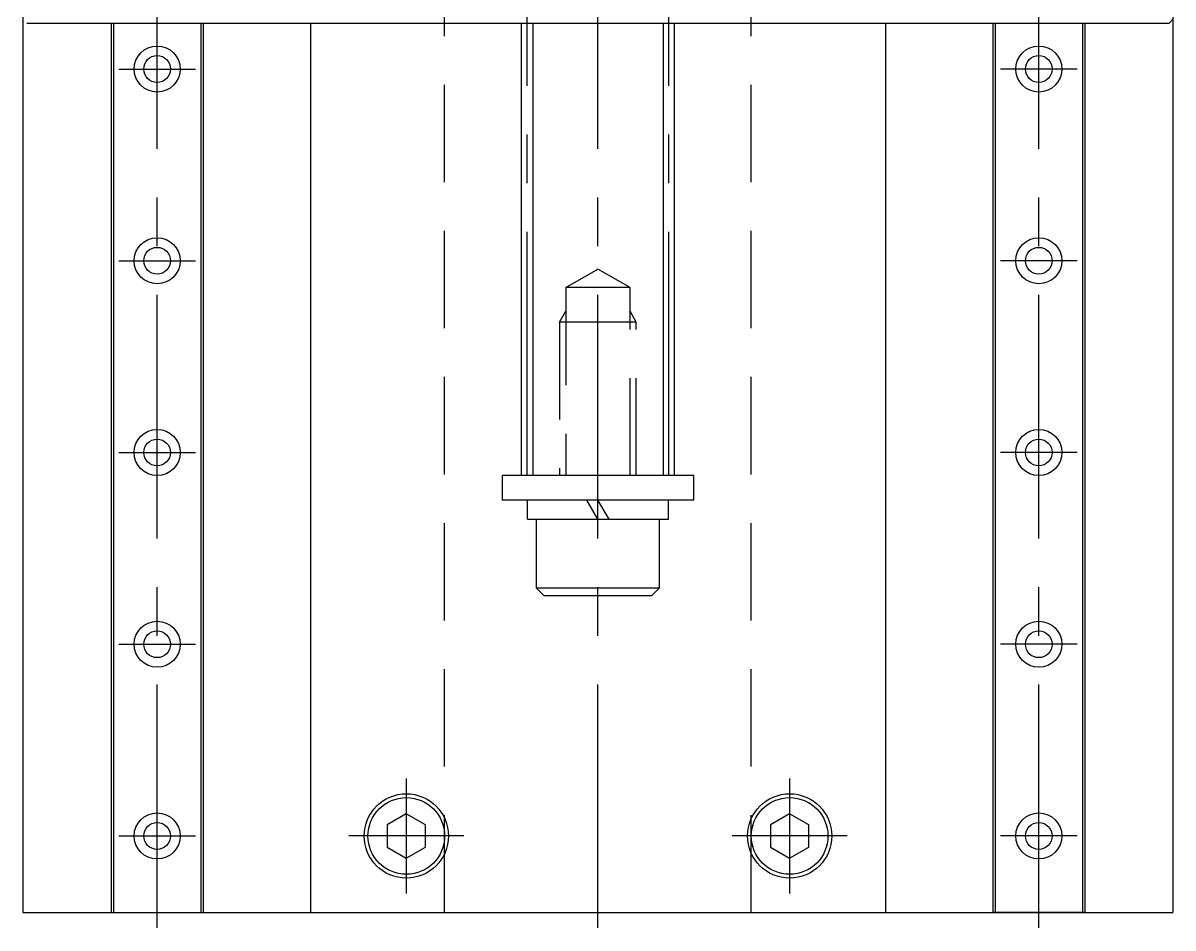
# Model space of a CAD drawing. Extents: x -52 to 464, y -19 to 565.
# Drawn here: x 312.2 to 462.2, y -2 to 116 of the extents above; entities that cross this region are included whole.
import ezdxf

# ---------------------------------------------------------------- set-up
doc = ezdxf.new("R2010")
doc.units = 0
doc.linetypes.add('CENTER', pattern=[50.8, 31.75, -6.35, 6.35, -6.35])
doc.linetypes.add('DASHED', pattern=[19.05, 12.7, -6.35])
doc.layers.get('0').update_dxf_attribs({"linetype": 'CONTINUOUS'})
doc.layers.add('CENTER', color=1, linetype='CENTER')

msp = doc.modelspace()

# ---------------------------------------------------------------- linework, layer by layer
at = {"color": 7, "linetype": 'CONTINUOUS'}
for p, q in [((312.22, 230), (312.22, 0)), ((462.22, 230), (462.22, 0)), ((312.72, 116), (461.72, 116)), ((312.72, 116), (461.72, 116)), ((323.72, 116), (323.72, 0)), ((324.02, 116), (324.02, 0)), ((335.42, 116), (335.42, 0)), ((335.72, 116), (335.72, 0)), ((342.22, 116), (380.22, 116)), ((349.72, 116), (349.72, 0)), ((376.22, 116), (398.22, 116)), ((377.22, 116), (377.22, 57)), ((378.72, 116), (378.72, 57)), ((380.22, 116), (394.22, 116)), ((394.22, 116), (432.22, 116)), ((395.72, 116), (395.72, 57)), ((397.22, 57), (397.22, 116)), ((424.72, 116), (424.72, 0)), ((438.72, 116), (438.72, 0)), ((439.02, 116), (439.02, 0)), ((450.42, 116), (450.42, 0)), ((450.72, 116), (450.72, 0)), ((461.72, 116), (462.22, 116.5)), ((399.72, 57), (374.72, 57)), ((374.72, 57), (374.72, 53.8)), ((397.22, 57), (377.22, 57)), ((399.72, 53.8), (399.72, 57)), ((399.72, 53.8), (374.72, 53.8)), ((396.42, 53.8), (378.02, 53.8)), ((378.02, 51.3), (378.02, 53.8)), ((387.22, 51.3), (385.78, 53.8)), ((388.67, 51.3), (387.22, 53.8)), ((396.42, 51.3), (396.42, 53.8)), ((378.02, 51.3), (396.42, 51.3)), ((379.22, 42.3), (379.22, 51.3)), ((395.22, 51.3), (395.22, 42.3)), ((395.22, 42.3), (379.22, 42.3)), ((380.22, 41.3), (379.22, 42.3)), ((395.22, 42.3), (394.22, 41.3)), ((394.22, 41.3), (380.22, 41.3)), ((362.22, 12.89), (359.72, 11.44)), ((364.72, 11.44), (362.22, 12.89)), ((412.22, 12.89), (409.72, 11.44)), ((414.72, 11.44), (412.22, 12.89)), ((359.72, 11.44), (359.72, 8.56)), ((364.72, 8.56), (364.72, 11.44)), ((409.72, 11.44), (409.72, 8.56)), ((414.72, 8.56), (414.72, 11.44)), ((359.72, 8.56), (362.22, 7.11)), ((362.22, 7.11), (364.72, 8.56)), ((409.72, 8.56), (412.22, 7.11)), ((412.22, 7.11), (414.72, 8.56)), ((323.72, 0), (335.72, 0)), ((450.72, 0), (438.72, 0)), ((312.22, 0), (462.22, 0))]:
    msp.add_line(p, q, dxfattribs=at)
at = {"color": 3, "linetype": 'DASHED'}
for p, q in [((367.22, 0), (367.22, 220)), ((407.22, 0), (407.22, 220)), ((383.03, 81.5), (387.22, 83.92)), ((391.41, 81.5), (387.22, 83.92)), ((383.03, 81.5), (383.03, 57)), ((391.41, 81.5), (383.03, 81.5)), ((391.41, 57), (391.41, 81.5)), ((382.22, 77), (383.03, 78.41)), ((392.22, 77), (391.41, 78.41)), ((382.22, 77), (382.22, 57)), ((392.22, 77), (382.22, 77)), ((392.22, 57), (392.22, 77))]:
    msp.add_line(p, q, dxfattribs=at)
at = {"color": 7, "linetype": 'CONTINUOUS'}
for centre, radius in [((329.72, 110), 3), ((444.72, 110), 3), ((329.72, 110), 1.75), ((444.72, 110), 1.75), ((329.72, 85), 3), ((444.72, 85), 3), ((329.72, 85), 1.75), ((444.72, 85), 1.75), ((329.72, 60), 3), ((329.72, 60), 1.75), ((444.72, 60), 3), ((444.72, 60), 1.75), ((329.72, 35), 3), ((444.72, 35), 3), ((329.72, 35), 1.75), ((444.72, 35), 1.75), ((362.22, 10), 5.5), ((412.22, 10), 5.5), ((412.22, 10), 5), ((362.22, 10), 5), ((329.72, 10), 3), ((444.72, 10), 3), ((329.72, 10), 1.75), ((444.72, 10), 1.75)]:
    msp.add_circle(centre, radius, dxfattribs=at)
at = {"layer": 'CENTER', "color": 1, "linetype": 'CENTER'}
for p, q in [((387.22, -2), (387.22, 275.8)), ((329.72, -2), (329.72, 222)), ((444.72, -2), (444.72, 222)), ((377.97, 57), (377.97, 220)), ((396.47, 57), (396.47, 220)), ((324.72, 110), (334.72, 110)), ((449.72, 110), (439.72, 110)), ((324.72, 85), (334.72, 85)), ((449.72, 85), (439.72, 85)), ((324.72, 60), (334.72, 60)), ((449.72, 60), (439.72, 60)), ((324.72, 35), (334.72, 35)), ((449.72, 35), (439.72, 35)), ((362.22, 17.5), (362.22, 2.5)), ((412.22, 17.5), (412.22, 2.5)), ((324.72, 10), (334.72, 10)), ((369.72, 10), (354.72, 10)), ((419.72, 10), (404.72, 10)), ((449.72, 10), (439.72, 10))]:
    msp.add_line(p, q, dxfattribs=at)

doc.saveas('drawing.dxf')
